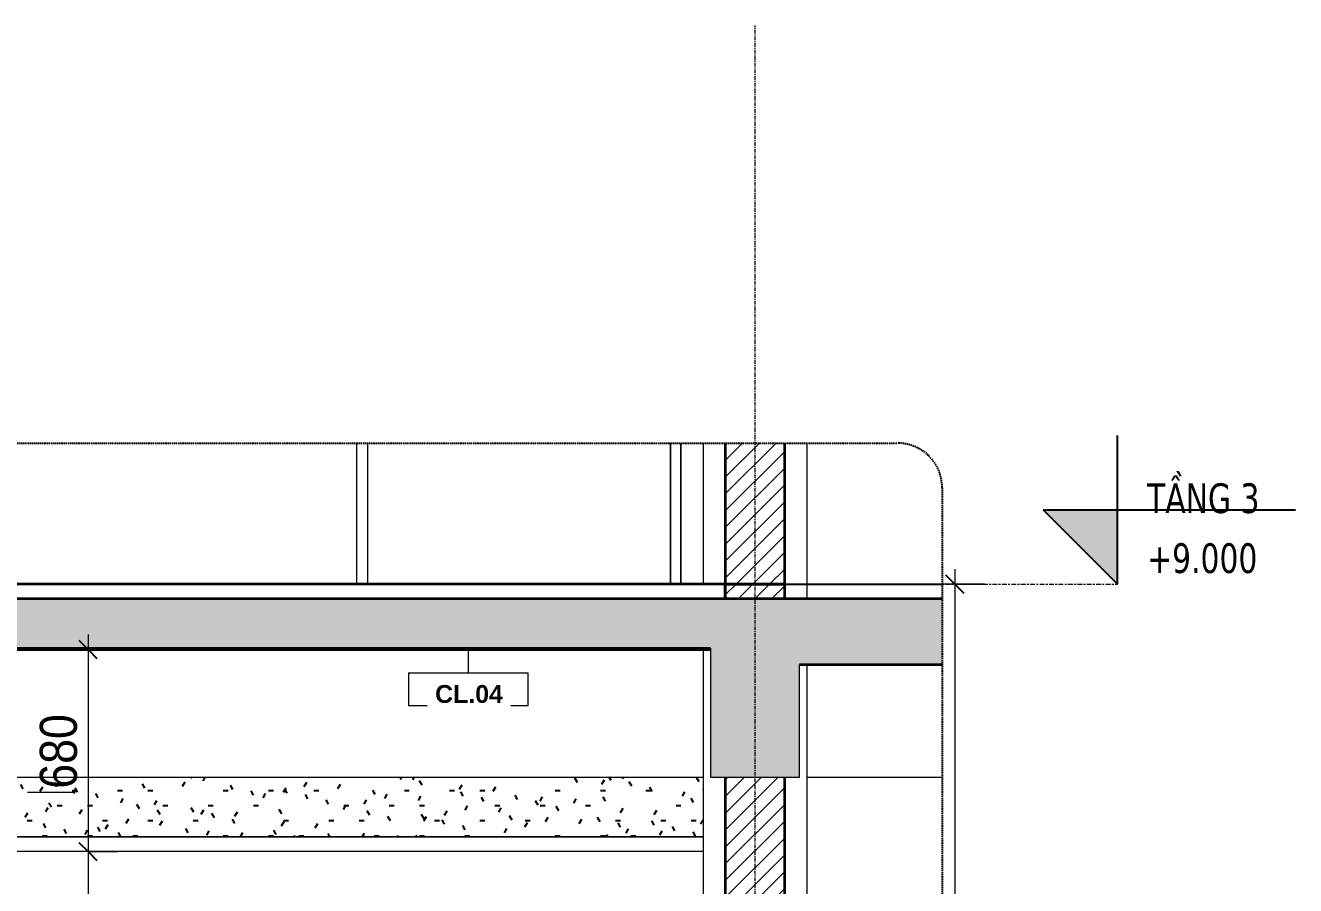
# Model space of a CAD drawing. Header units: millimetres. Extents: x 32270 to 221883, y 3811 to 78637.
# Drawn here: x 102186 to 106462, y 7986 to 10880 of the extents above; entities that cross this region are included whole.
import ezdxf

# ---------------------------------------------------------------- set-up
doc = ezdxf.new("R2010")
doc.units = ezdxf.units.MM
for name, pattern in [('Centre', [31.75, 6.35, -4.7625, 15.875, -4.7625]), ('Grid Line', [22.225, 12.7, -3.175, 3.175, -3.175]), ('Hidden', [7.14375, 4.7625, -2.38125]), ('IMPORT-CENTER _2_', [40.64, 25.4, -5.08, 5.08, -5.08])]:
    doc.linetypes.add(name, pattern=pattern)
for name, color, linetype, lineweight in [('0-5', 130, 'Continuous', 5), ('A-ANNO-DIMS', 211, 'Continuous', 9), ('A-ANNO-DIMS-50', 211, 'Continuous', 9), ('A-CLNG-1', 7, 'Continuous', 35), ('A-CLNG-2', 250, 'Continuous', 18), ('A-CLNG-IDEN', 151, 'Continuous', 9), ('A-CLNG-PATT-2', 71, 'Continuous', 25), ('A-DETL-GENF', 92, 'Continuous', 18), ('A-DETL-GENF-3', 92, 'Hidden', 25), ('A-DETL-GENF-4', 9, 'Continuous', 18), ('A-DETL-MEDM', 33, 'Continuous', 35), ('A-DETL-THIN', 151, 'Continuous', 18), ('A-DOOR', 31, 'Continuous', 18), ('A-DOOR-FRAM-1', 31, 'Continuous', 18), ('A-FLOR-FNSH-1', 7, 'Continuous', 35), ('A-FLOR-LEVL', 51, 'Continuous', 9), ('A-FLOR-LEVL-1', 51, 'Continuous', 25), ('A-FLOR-LEVL-2', 51, 'Centre', 9), ('A-FLOR-PATT-1', 253, 'Continuous', 18), ('A-WALL', 113, 'Continuous', 18), ('A-WALL-2', 7, 'Continuous', 35), ('A-WALL-PATT-2', 111, 'Continuous', 18), ('G-IMPT', 8, 'Continuous', 18), ('G-IMPT-2', 8, 'IMPORT-CENTER _2_', 18), ('M-EQPM', 50, 'Continuous', 18), ('M-EQPM-1', 50, 'Continuous', 25), ('M-EQPM-2', 250, 'Continuous', 18), ('S-BEAM-1', 250, 'Continuous', 18), ('S-COLS-9', 250, 'Continuous', 18), ('S-GRID-1', 1, 'Grid Line', 9)]:
    doc.layers.add(name, color=color, linetype=linetype, lineweight=lineweight)
doc.styles.add('Arial_B_3', font='arialbd.ttf', dxfattribs={"height": 60})
doc.styles.add('Tahoma_B_1', font='tahomabd.ttf', dxfattribs={"width": 0.85, "height": 100})
doc.styles.add('UTM Avo', font='', dxfattribs={"width": 0.9, "height": 125})
doc.styles.get('UTM Avo').set_extended_font_data('UTM Avo')
doc.dimstyles.new('1_Dim_chi_tiet_2_5', dxfattribs={"dimscale": 304.8, "dimtxt": 124.912619, "dimasz": 0.19685, "dimexe": 0.164042, "dimexo": 0.0625, "dimgap": 0.016404, "dimtad": 1, "dimdec": 0, "dimrnd": 5, "dimzin": 0, "dimdsep": 46, "dimtxsty": 'UTM Avo', "dimblk1": 'OBLIQUE', "dimblk2": 'OBLIQUE', "dimsah": 1, "dimcen": 0.09, "dimdle": 0.164042, "dimazin": 0, "dimtfac": 1, "dimtdec": 4, "dimtix": 1, "dimtmove": 0, "dimatfit": 3, "dimfxl": 0.328084, "dimfxlon": 1, "dimtvp": 1, "dimtolj": 1, "dimtzin": 0, "dimarcsym": 2})
pattern_1 = [(50, (-71392.17, 15875), (364.368, -31.8783), [38.1, -419.1]), (355, (-71392.17, 15875), (-70.486, 382.1133), [30.48, -335.28]), (100.451, (-71361.8, 15872.34), (293.885, 350.2334), [32.38, -356.18]), (46.184, (-71392.17, 15976.6), (542.1585, -84.086), [57.15, -628.65]), (96.636, (-71347, 15969.6), (474.805, 494.855), [48.57, -534.27]), (351.184, (-71392.2, 15976.6), (474.81, 494.85), [45.72, -502.92]), (21, (-71341.37, 15951.2), (303.2285, -204.5305), [38.1, -419.1]), (326, (-71341.37, 15951.2), (123.604, 368.376), [30.48, -335.28]), (71.451, (-71316.1, 15934.16), (426.834, 163.8427), [32.38, -356.18]), (37.5, (-71392.17, 15875), (6.17665, 169.11015), [3.353, -327.863, 3.353, -337.007, -336.55]), (37.5, (-71392.17, 15875), (6.17665, 169.11015), [-671.576, 3.353, -333.197]), (7.5, (-71392.17, 15875), (133.6389, 200.3615), [3.353, -190.703, 3.353, -320.243, -128.27]), (7.5, (-71392.17, 15875), (133.6389, 200.3615), [-517.652, 3.353, -124.917]), (327.5, (-71505.46, 15875), (271.1818, -11.45836), [3.353, -123.647, 3.353, -392.887, -525.78]), (327.5, (-71505.46, 15875), (271.1818, -11.45836), [-523.24, 3.353, -522.427]), (317.5, (-71556.26, 15875), (296.2585, 50.8528), [3.353, -161.747, 3.353, -259.791, -373.38]), (317.5, (-71556.26, 15875), (296.2585, 50.8528), [-428.244, 3.353, -370.027]), (45, (-71392.17, 15875), (-125.7236, 125.7236), []), (45, (-71392.17, 16065.5), (-125.7236, 125.7236), [])]
pattern_2 = [(45, (78586.76, 15875), (-28.28427, 28.28427), [])]

# ---------------------------------------------------------------- blocks, each defined once
blk = doc.blocks.new('NCV_TKTC_KET CAU_rvt-6-TKCS_CĂN HỘ LOẠI 3A - MẶT CẮT 5')
at = {"layer": 'A-FLOR-PATT-1'}
h = blk.add_hatch(dxfattribs=at)
h.set_pattern_fill('FP_29', color=256, style=0, pattern_type=2)
h.set_pattern_definition(pattern_1)
h.paths.add_polyline_path([(-45515.2, 8780), (-45486.9, 8780), (-45486.9, 8785), (-48436.9, 8785), (-48436.9, 8780), (-45794.1, 8780)])
h.paths.add_polyline_path([(-53435.3, 8900), (-53435.3, 8950), (-53436.9, 8950), (-53436.9, 8900)])
h = blk.add_hatch(dxfattribs=at)
h.set_pattern_fill('FP_29', color=256, style=0, pattern_type=2)
h.set_pattern_definition(pattern_1)
h.paths.add_polyline_path([(-45515.2, 8780), (-45486.9, 8780), (-45486.9, 8785), (-48436.9, 8785), (-48436.9, 8780), (-45794.1, 8780)])
h.paths.add_polyline_path([(-53435.3, 8900), (-53435.3, 8950), (-53436.9, 8950), (-53436.9, 8900)])
at = {"layer": 'A-FLOR-FNSH-1'}
blk.add_line((-48436.9, 8780), (-45486.9, 8780), dxfattribs=at)
at = {"layer": 'S-BEAM-1'}
for p, q in [((-47861.9, 8350), (-45511.9, 8350)), ((-45161.9, 8350), (-44707, 8350))]:
    blk.add_line(p, q, dxfattribs=at)
at = {"layer": 'S-COLS-9'}
for p, q in [((-45511.9, 9474.4), (-45511.9, 9000)), ((-45161.9, 8950), (-45161.9, 9474.4)), ((-45511.9, 8780), (-45511.9, 5600)), ((-45161.9, 5550), (-45161.9, 8730))]:
    blk.add_line(p, q, dxfattribs=at)
blk = doc.blocks.new('Air_Conditioner_on_wall_20381 - Air_Conditioner_on_wall_20381-806652-TKCS_CĂN HỘ LOẠI 3A - MẶT CẮT 5')
at = {"layer": 'M-EQPM-2'}
for p, q in [((-47864.7, 8600), (-48036.9, 8600)), ((-48036.9, 8600), (-48036.9, 8300)), ((-47839.6, 8404.1), (-47839.6, 8570)), ((-47883.5, 8319.1), (-47851.5, 8364.8)), ((-48036.9, 8300), (-47924.6, 8300)), ((-47786, 8300), (-47627.8, 8300)), ((-47786, 8300), (-47627.8, 8300)), ((-47786, 8300), (-47627.8, 8300)), ((-47786, 8300), (-47627.8, 8300)), ((-47657.8, 8300), (-47627.8, 8300)), ((-47657.8, 8300), (-47627.8, 8300)), ((-47657.8, 8300), (-47627.8, 8300)), ((-47657.8, 8300), (-47627.8, 8300)), ((-47657.8, 8300), (-47627.8, 8300)), ((-47657.8, 8300), (-47627.8, 8300)), ((-47657.8, 8300), (-47627.8, 8300)), ((-47657.8, 8300), (-47627.8, 8300))]:
    blk.add_line(p, q, dxfattribs=at)
for centre, radius, start, end in [((-47872.6, 8567.8), 33.1, 3.7944, 76.2056), ((-47918.8, 8406.8), 79.3, 328.0261, 358.0261), ((-47924.6, 8353.6), 53.6, 270.0167, 319.9833)]:
    blk.add_arc(centre, radius, start, end, dxfattribs=at)
blk = doc.blocks.new('CL_01-VÁCH DỰNG THẠCH CAO CĂN HỘ LOẠI 1-5D9 - CL_01-VÁCH DỰNG THẠCH CAO CĂN HỘ LOẠI 1A-5-908358-TKCS_CĂN HỘ LOẠI 3A - MẶT CẮT 5')
at = {"layer": 'A-CLNG-PATT-2'}
h = blk.add_hatch(dxfattribs=at)
h.set_pattern_fill('FP_30', color=256, style=0, pattern_type=2)
h.set_pattern_definition([(0, (-71392.17, 15875), (203.2, 50.8), [16.764, -135.636, 16.764, -135.636, -812.8]), (0, (-71392.17, 15875), (203.2, 50.8), [-304.8, 16.764, -288.036, 16.764, -135.636, -355.6]), (0, (-71392.17, 15875), (203.2, 50.8), [-762, 16.764, -84.836, 16.764, -237.236]), (120, (-71315.97, 15900.4), (-145.59409, 150.57636), [16.764, -135.636, 16.764, -135.636, -812.8]), (120, (-71315.97, 15900.4), (-145.59409, 150.57636), [-304.8, 16.764, -288.036, 16.764, -135.636, -355.6]), (120, (-71315.97, 15900.4), (-145.59409, 150.57636), [-762, 16.764, -84.836, 16.764, -237.236]), (240, (-71290.57, 16002), (-57.60591, -201.37636), [16.764, -135.636, 16.764, -135.636, -812.8]), (240, (-71290.57, 16002), (-57.60591, -201.37636), [-304.8, 16.764, -288.036, 16.764, -135.636, -355.6]), (240, (-71290.57, 16002), (-57.60591, -201.37636), [-762, 16.764, -84.836, 16.764, -237.236])])
h.paths.add_polyline_path([(-45794.1, 8150), (-45511.9, 8150), (-45511.9, 8350), (-47861.9, 8350), (-47883.5, 8319.1), (-47891.9, 8311.1), (-47901.9, 8305), (-47913, 8301.3), (-47924.6, 8300), (-48036.9, 8300), (-48036.9, 8150), (-46396.8, 8150)])
at = {"layer": 'A-CLNG-1'}
for p, q in [((-48036.9, 8780), (-48046.9, 8780)), ((-48046.9, 8780), (-48046.9, 8150)), ((-48036.9, 8600), (-48036.9, 8780)), ((-48036.9, 8150), (-48036.9, 8300)), ((-48046.9, 8150), (-48036.9, 8150))]:
    blk.add_line(p, q, dxfattribs=at)
at = {"layer": 'A-CLNG-2'}
blk.add_line((-45511.9, 8150), (-48036.9, 8150), dxfattribs=at)
blk = doc.blocks.new('NCV_TKTC_TANG 2_rvt-6-TKCS_CĂN HỘ LOẠI 3A - MẶT CẮT 5')
at = {"layer": 'A-CLNG-2'}
for p, q in [((-48036.9, 8150), (-45511.9, 8150)), ((-45511.9, 8100), (-48036.9, 8100))]:
    blk.add_line(p, q, dxfattribs=at)
blk.add_blockref('CL_01-VÁCH DỰNG THẠCH CAO CĂN HỘ LOẠI 1-5D9 - CL_01-VÁCH DỰNG THẠCH CAO CĂN HỘ LOẠI 1A-5-908358-TKCS_CĂN HỘ LOẠI 3A - MẶT CẮT 5', (0, 0), dxfattribs=at)
at = {"layer": 'M-EQPM-2'}
blk.add_blockref('Air_Conditioner_on_wall_20381 - Air_Conditioner_on_wall_20381-806652-TKCS_CĂN HỘ LOẠI 3A - MẶT CẮT 5', (0, 0), dxfattribs=at)
blk = doc.blocks.new('NCV_TKTC_TANG 3 - 4_rvt-7-TKCS_CĂN HỘ LOẠI 3A - MẶT CẮT 5')
at = {"layer": 'A-FLOR-FNSH-1'}
for p, q in [((-45436.9, 9000), (-51636.9, 9000)), ((-45436.9, 8950), (-45436.9, 9000))]:
    blk.add_line(p, q, dxfattribs=at)
blk = doc.blocks.new('FD_05 - FD_05-1000x2200mm-V113-TKCS_CĂN HỘ LOẠI 3A - MẶT CẮT 5')
at = {"layer": 'A-DOOR'}
for p, q in [((-46641.9, 9474.4), (-46641.9, 9000)), ((-45621.9, 9000), (-45621.9, 9474.4))]:
    blk.add_line(p, q, dxfattribs=at)
at = {"layer": 'A-DOOR-FRAM-1'}
for p, q in [((-46676.9, 9000), (-46676.9, 9474.4)), ((-46641.9, 9474.4), (-46641.9, 9000)), ((-45621.9, 9474.4), (-45621.9, 9000)), ((-45586.9, 9000), (-45586.9, 9474.4))]:
    blk.add_line(p, q, dxfattribs=at)
blk = doc.blocks.new('TKTC_XREF_251221_MB TANG 2-7 - TKTC_XREF_260130_MB TANG 2-5_dwg_$cc-4746808-TKCS_CĂN HỘ LOẠI 3A - MẶT CẮT 5')
at = {"layer": 'G-IMPT-2'}
for p, q in [((-53818.5, 5600), (-53665.5, 5600)), ((-53742, 5600), (-53742, 5600))]:
    blk.add_line(p, q, dxfattribs=at)
at = {"layer": 'M-EQPM'}
for p, q in [((-53742, 5600), (-53796, 5600)), ((-53796, 5600), (-53742, 5600)), ((-53742, 5600), (-53754.5, 5600)), ((-53754.5, 5600), (-53742, 5600)), ((-53742, 5600), (-53729.4, 5600)), ((-53729.4, 5600), (-53742, 5600)), ((-53685.1, 5600), (-53685.1, 5600))]:
    blk.add_line(p, q, dxfattribs=at)
blk = doc.blocks.new('TKTC_XREF_251221_MB TANG 2-7 - TKTC_XREF_260130_MB TANG 2-5_dwg_CUM U_DN100-4746796-TKCS_CĂN HỘ LOẠI 3A - MẶT CẮT 5')
at = {"layer": 'G-IMPT'}
for p, q in [((-53742, 5600), (-53809.1, 5600)), ((-53809.1, 5600), (-53742, 5600)), ((-53742, 5600), (-53801.3, 5600)), ((-53801.3, 5600), (-53742, 5600)), ((-53742, 5600), (-53742, 5600)), ((-53677.1, 5600), (-53742, 5600)), ((-53677.1, 5600), (-53742, 5600)), ((-53677.1, 5600), (-53742, 5600)), ((-53677.1, 5600), (-53742, 5600)), ((-53675.2, 5600), (-53677.1, 5600)), ((-53677.1, 5600), (-53675.2, 5600)), ((-53675.2, 5600), (-53677.1, 5600)), ((-53677.1, 5600), (-53675.2, 5600)), ((-53670.4, 5600), (-53675.2, 5600)), ((-53675.2, 5600), (-53670.4, 5600)), ((-53675.2, 5600), (-53670.4, 5600)), ((-53675.2, 5600), (-53670.4, 5600)), ((-53670.4, 5600), (-53675.2, 5600)), ((-53675.2, 5600), (-53670.4, 5600)), ((-53675.2, 5600), (-53670.4, 5600)), ((-53675.2, 5600), (-53670.4, 5600)), ((-53670.4, 5600), (-53670.4, 5600)), ((-53670.4, 5600), (-53670.4, 5600)), ((-53669.5, 5600), (-53664, 5600)), ((-53664, 5600), (-53669.5, 5600)), ((-53669.5, 5600), (-53664, 5600)), ((-53664, 5600), (-53669.5, 5600)), ((-53663.1, 5600), (-53664, 5600)), ((-53664, 5600), (-53663.1, 5600)), ((-53663.1, 5600), (-53664, 5600)), ((-53664, 5600), (-53663.1, 5600))]:
    blk.add_line(p, q, dxfattribs=at)
blk = doc.blocks.new('TKTC_XREF_251221_MB TANG 2-7 - TKTC_XREF_260130_MB TANG 2-5_dwg_$cc-4746798-TKCS_CĂN HỘ LOẠI 3A - MẶT CẮT 5')
at = {"layer": 'G-IMPT-2'}
for p, q in [((-53281.9, 5600), (-53403, 5600)), ((-53342.9, 5600), (-53342.1, 5600))]:
    blk.add_line(p, q, dxfattribs=at)
at = {"layer": 'M-EQPM'}
for p, q in [((-53387.5, 5600), (-53387.5, 5600)), ((-53342.5, 5600), (-53342.8, 5600)), ((-53342.8, 5600), (-53342.2, 5600)), ((-53342.2, 5600), (-53342.5, 5600))]:
    blk.add_line(p, q, dxfattribs=at)
blk = doc.blocks.new('TKTC_XREF_251221_MB TANG 2-7 - TKTC_XREF_260130_MB TANG 2-5_dwg_CUM U_DN100-4746799-TKCS_CĂN HỘ LOẠI 3A - MẶT CẮT 5')
at = {"layer": 'G-IMPT'}
for p, q in [((-53406.4, 5600), (-53405.7, 5600)), ((-53405.7, 5600), (-53406.4, 5600)), ((-53406.4, 5600), (-53405.7, 5600)), ((-53405.7, 5600), (-53406.4, 5600)), ((-53401.4, 5600), (-53405.7, 5600)), ((-53405.7, 5600), (-53401.4, 5600)), ((-53401.4, 5600), (-53405.7, 5600)), ((-53405.7, 5600), (-53401.4, 5600)), ((-53400.6, 5600), (-53400.6, 5600)), ((-53400.6, 5600), (-53400.6, 5600)), ((-53400.6, 5600), (-53396.8, 5600)), ((-53396.8, 5600), (-53400.6, 5600)), ((-53396.8, 5600), (-53400.6, 5600)), ((-53396.8, 5600), (-53400.6, 5600)), ((-53400.6, 5600), (-53396.8, 5600)), ((-53396.8, 5600), (-53400.6, 5600)), ((-53396.8, 5600), (-53400.6, 5600)), ((-53396.8, 5600), (-53400.6, 5600)), ((-53396.8, 5600), (-53395.3, 5600)), ((-53395.3, 5600), (-53396.8, 5600)), ((-53396.8, 5600), (-53395.3, 5600)), ((-53395.3, 5600), (-53396.8, 5600)), ((-53395.3, 5600), (-53344, 5600)), ((-53395.3, 5600), (-53344, 5600)), ((-53395.3, 5600), (-53344, 5600)), ((-53395.3, 5600), (-53344, 5600)), ((-53344, 5600), (-53297, 5600)), ((-53297, 5600), (-53344, 5600)), ((-53344, 5600), (-53344, 5600)), ((-53344, 5600), (-53290.9, 5600)), ((-53290.9, 5600), (-53344, 5600))]:
    blk.add_line(p, q, dxfattribs=at)
blk = doc.blocks.new('TKTC_XREF_251221_MB TANG 2-7 - TKTC_XREF_260130_MB TANG 2-5_dwg_THU NUOC - THU NUOC-444531-TKCS_MB TẦNG 1-4746810-TKCS_CĂN HỘ LOẠI 3A - MẶT CẮT 5')
at = {"layer": 'G-IMPT'}
for p, q in [((-53208.7, 5600), (-53058.7, 5600)), ((-53058.7, 5600), (-53208.7, 5600)), ((-53183.7, 5600), (-53083.7, 5600)), ((-53083.7, 5600), (-53183.7, 5600)), ((-53167.7, 5600), (-53173.7, 5600)), ((-53173.7, 5600), (-53167.7, 5600)), ((-53161.3, 5600), (-53155.3, 5600)), ((-53155.3, 5600), (-53161.3, 5600)), ((-53148.9, 5600), (-53142.9, 5600)), ((-53142.9, 5600), (-53148.9, 5600)), ((-53130.4, 5600), (-53136.4, 5600)), ((-53136.4, 5600), (-53130.4, 5600)), ((-53130.4, 5600), (-53136.4, 5600)), ((-53136.4, 5600), (-53130.4, 5600)), ((-53133.7, 5600), (-53133.7, 5600)), ((-53133.7, 5600), (-53133.7, 5600)), ((-53133.7, 5600), (-53133.7, 5600)), ((-53133.7, 5600), (-53133.7, 5600)), ((-53118.4, 5600), (-53124.4, 5600)), ((-53124.4, 5600), (-53118.4, 5600)), ((-53106, 5600), (-53112, 5600)), ((-53112, 5600), (-53106, 5600)), ((-53099.6, 5600), (-53093.6, 5600)), ((-53093.6, 5600), (-53099.6, 5600))]:
    blk.add_line(p, q, dxfattribs=at)
blk = doc.blocks.new('TKTC_XREF_251221_MB TANG 2-7 - TKTC_XREF_260130_MB TANG 2-5_dwg_THU NUOC - THU NUOC-444531-TKCS_MB TẦNG 1-4746804-TKCS_CĂN HỘ LOẠI 3A - MẶT CẮT 5')
at = {"layer": 'G-IMPT'}
for p, q in [((-53908.7, 5600), (-54058.7, 5600)), ((-54058.7, 5600), (-53908.7, 5600)), ((-53933.7, 5600), (-54033.7, 5600)), ((-54033.7, 5600), (-53933.7, 5600)), ((-54017.7, 5600), (-54023.7, 5600)), ((-54023.7, 5600), (-54017.7, 5600)), ((-54011.3, 5600), (-54005.3, 5600)), ((-54005.3, 5600), (-54011.3, 5600)), ((-53998.9, 5600), (-53992.9, 5600)), ((-53992.9, 5600), (-53998.9, 5600)), ((-53986.9, 5600), (-53980.9, 5600)), ((-53980.9, 5600), (-53986.9, 5600)), ((-53986.9, 5600), (-53980.9, 5600)), ((-53980.9, 5600), (-53986.9, 5600)), ((-53983.7, 5600), (-53983.7, 5600)), ((-53983.7, 5600), (-53983.7, 5600)), ((-53983.7, 5600), (-53983.7, 5600)), ((-53983.7, 5600), (-53983.7, 5600)), ((-53968.4, 5600), (-53974.4, 5600)), ((-53974.4, 5600), (-53968.4, 5600)), ((-53956, 5600), (-53962, 5600)), ((-53962, 5600), (-53956, 5600)), ((-53949.6, 5600), (-53943.6, 5600)), ((-53943.6, 5600), (-53949.6, 5600))]:
    blk.add_line(p, q, dxfattribs=at)
blk = doc.blocks.new('TKTC_XREF_251221_MB TANG 2-7 - TKTC_XREF_251221_MB TANG 2-7-2039446-TKCS_CĂN HỘ LOẠI 3A - MẶT CẮT 5')
at = {"layer": 'M-EQPM'}
for p, q in [((-45626.7, 5600), (-45477.1, 5600)), ((-45477.1, 5600), (-45626.7, 5600)), ((-45476.9, 5600), (-45427.2, 5600)), ((-45427.2, 5600), (-45476.9, 5600)), ((-45224.9, 5600), (-45184.9, 5600)), ((-45184.9, 5600), (-45064.9, 5600)), ((-45064.9, 5600), (-45161.9, 5600))]:
    blk.add_line(p, q, dxfattribs=at)
at = {"layer": 'M-EQPM-1'}
blk.add_line((-54201.4, 5600), (-44707, 5600), dxfattribs=at)
for name, p in [('TKTC_XREF_251221_MB TANG 2-7 - TKTC_XREF_260130_MB TANG 2-5_dwg_THU NUOC - THU NUOC-444531-TKCS_MB TẦNG 1-4746804-TKCS_CĂN HỘ LOẠI 3A - MẶT CẮT 5', (8200, 0)), ('TKTC_XREF_251221_MB TANG 2-7 - TKTC_XREF_260130_MB TANG 2-5_dwg_$cc-4746808-TKCS_CĂN HỘ LOẠI 3A - MẶT CẮT 5', (8200, 0)), ('TKTC_XREF_251221_MB TANG 2-7 - TKTC_XREF_260130_MB TANG 2-5_dwg_CUM U_DN100-4746796-TKCS_CĂN HỘ LOẠI 3A - MẶT CẮT 5', (8200, 0)), ('TKTC_XREF_251221_MB TANG 2-7 - TKTC_XREF_260130_MB TANG 2-5_dwg_CUM U_DN100-4746799-TKCS_CĂN HỘ LOẠI 3A - MẶT CẮT 5', (8210.4, 0)), ('TKTC_XREF_251221_MB TANG 2-7 - TKTC_XREF_260130_MB TANG 2-5_dwg_$cc-4746798-TKCS_CĂN HỘ LOẠI 3A - MẶT CẮT 5', (8210.4, 0)), ('TKTC_XREF_251221_MB TANG 2-7 - TKTC_XREF_260130_MB TANG 2-5_dwg_THU NUOC - THU NUOC-444531-TKCS_MB TẦNG 1-4746810-TKCS_CĂN HỘ LOẠI 3A - MẶT CẮT 5', (8200, 0))]:
    blk.add_blockref(name, p)
blk = doc.blocks.new('BORDER VIEW - BORDER VIEW-3699927-TKCS_CĂN HỘ LOẠI 3A - MẶT CẮT 5')
at = {"layer": 'A-DETL-GENF-3'}
for p, q in [((-54051.4, 9474.4), (-44857, 9474.4)), ((-44707, 9324.4), (-44707, 5175.7))]:
    blk.add_line(p, q, dxfattribs=at)
blk.add_arc((-44857, 9324.4), 150, 0, 90, dxfattribs=at)
blk = doc.blocks.new('Level - CAO ĐỘ LEVEL-350587-TKCS_CĂN HỘ LOẠI 3A - MẶT CẮT 5')
at = {"layer": 'A-FLOR-LEVL'}
blk.add_hatch(color=256, dxfattribs=at).paths.add_polyline_path([(-44117.4, 5850), (-44117.4, 5600), (-44367.4, 5850)])
at = {"layer": 'A-FLOR-LEVL-1'}
for p, q in [((-44117.4, 5600), (-44117.4, 6100)), ((-44367.4, 5850), (-44117.4, 5600)), ((-44367.4, 5850), (-43517.4, 5850))]:
    blk.add_line(p, q, dxfattribs=at)
blk = doc.blocks.new('DIMBLOCK99-TKCS_CĂN HỘ LOẠI 3A - MẶT CẮT 5')
at = {"layer": 'A-ANNO-DIMS-50', "lineweight": 25}
for p, q in [((105314.6, 9000), (105284.6, 9030)), ((105314.6, 9000), (105344.6, 8970)), ((105314.6, 5600), (105284.6, 5630)), ((105314.6, 5600), (105344.6, 5570))]:
    blk.add_line(p, q, dxfattribs=at)
at = {"layer": 'A-ANNO-DIMS-50'}
for p, q in [((105314.6, 9050), (105314.6, 5550)), ((105414.6, 9000), (105264.6, 9000)), ((105314.6, 9000), (105414.6, 9000)), ((105414.6, 5600), (105264.6, 5600)), ((105314.6, 5600), (105414.6, 5600))]:
    blk.add_line(p, q, dxfattribs=at)
at = {"layer": 'A-ANNO-DIMS-50', "color": 0, "insert": (105152.2, 7128.8), "char_height": 125, "width": 410.824, "attachment_point": 1, "rotation": 90, "line_spacing_factor": 1.110334, "style": 'UTM Avo'}
blk.add_mtext('3400', dxfattribs=at)
blk = doc.blocks.new('_Oblique')
at = {"color": 0, "linetype": 'ByBlock', "lineweight": -2}
blk.add_line((-0.5, -0.5), (0.5, 0.5), dxfattribs=at)
blk = doc.blocks.new('M_Ceiling Tag w Height - M_Ceiling Tag-4076437-TKCS_CĂN HỘ LOẠI 3A - MẶT CẮT 5')
at = {"layer": 'A-CLNG-IDEN'}
for p, q in [((-46503.1, 8701.3), (-46503.1, 8590.1)), ((-46503.1, 8701.3), (-46101.9, 8701.3)), ((-46101.9, 8701.3), (-46101.9, 8590.1)), ((-46101.9, 8590.1), (-46503.1, 8590.1))]:
    blk.add_line(p, q, dxfattribs=at)
blk = doc.blocks.new('DIMBLOCK107-TKCS_CĂN HỘ LOẠI 3A - MẶT CẮT 5')
at = {"layer": 'A-ANNO-DIMS-50', "lineweight": 25}
for p, q in [((102396.9, 8780), (102366.9, 8810)), ((102396.9, 8780), (102426.9, 8750)), ((102396.9, 8100), (102366.9, 8130)), ((102396.9, 8100), (102426.9, 8070))]:
    blk.add_line(p, q, dxfattribs=at)
at = {"layer": 'A-ANNO-DIMS-50'}
for p, q in [((102396.9, 8830), (102396.9, 8100)), ((102496.9, 8780), (102346.9, 8780)), ((102396.9, 8780), (102496.9, 8780)), ((102496.9, 8100), (102346.9, 8100)), ((102396.9, 8100), (102496.9, 8100))]:
    blk.add_line(p, q, dxfattribs=at)
at = {"layer": 'A-ANNO-DIMS-50', "color": 0, "insert": (102234.5, 8311.6), "char_height": 125, "width": 308.118, "attachment_point": 1, "rotation": 90, "line_spacing_factor": 1.110334, "style": 'UTM Avo'}
blk.add_mtext('680', dxfattribs=at)
blk = doc.blocks.new('DIMBLOCK108-TKCS_CĂN HỘ LOẠI 3A - MẶT CẮT 5')
at = {"layer": 'A-ANNO-DIMS-50', "lineweight": 25}
for p, q in [((102396.9, 8100), (102366.9, 8130)), ((102396.9, 8100), (102426.9, 8070)), ((102396.9, 5600), (102366.9, 5630)), ((102396.9, 5600), (102426.9, 5570))]:
    blk.add_line(p, q, dxfattribs=at)
at = {"layer": 'A-ANNO-DIMS-50'}
for p, q in [((102496.9, 8100), (102346.9, 8100)), ((102396.9, 8100), (102396.9, 5550)), ((102396.9, 8100), (102496.9, 8100)), ((102496.9, 5600), (102346.9, 5600)), ((102396.9, 5600), (102496.9, 5600))]:
    blk.add_line(p, q, dxfattribs=at)
at = {"layer": 'A-ANNO-DIMS-50', "color": 0, "insert": (102234.5, 6678.8), "char_height": 125, "width": 410.824, "attachment_point": 1, "rotation": 90, "line_spacing_factor": 1.110334, "style": 'UTM Avo'}
blk.add_mtext('2500', dxfattribs=at)

msp = doc.modelspace()

# ---------------------------------------------------------------- hatches: boundary and pattern name
at = {"layer": 'A-DETL-GENF-4'}
h = msp.add_hatch(dxfattribs=at)
h.set_pattern_fill('FP_29', color=256, style=0, pattern_type=2)
h.set_pattern_definition([(50, (78586.76, 15875), (364.368, -31.8783), [38.1, -419.1]), (355, (78586.76, 15875), (-70.486, 382.1133), [30.48, -335.28]), (100.451, (78617.12, 15872.34), (293.885, 350.2334), [32.38, -356.18]), (46.184, (78586.76, 15976.6), (542.1585, -84.086), [57.15, -628.65]), (96.636, (78631.94, 15969.6), (474.805, 494.855), [48.57, -534.27]), (351.184, (78586.76, 15976.6), (474.81, 494.85), [45.72, -502.92]), (21, (78637.56, 15951.2), (303.2285, -204.5305), [38.1, -419.1]), (326, (78637.56, 15951.2), (123.604, 368.376), [30.48, -335.28]), (71.451, (78662.83, 15934.16), (426.834, 163.8427), [32.38, -356.18]), (37.5, (78586.76, 15875), (6.17665, 169.11015), [3.353, -327.863, 3.353, -337.007, -336.55]), (37.5, (78586.76, 15875), (6.17665, 169.11015), [-671.576, 3.353, -333.197]), (7.5, (78586.76, 15875), (133.6389, 200.3615), [3.353, -190.703, 3.353, -320.243, -128.27]), (7.5, (78586.76, 15875), (133.6389, 200.3615), [-517.652, 3.353, -124.917]), (327.5, (78473.48, 15875), (271.1818, -11.45836), [3.353, -123.647, 3.353, -392.887, -525.78]), (327.5, (78473.48, 15875), (271.1818, -11.45836), [-523.24, 3.353, -522.427]), (317.5, (78422.68, 15875), (296.2585, 50.8528), [3.353, -161.747, 3.353, -259.791, -373.38]), (317.5, (78422.68, 15875), (296.2585, 50.8528), [-428.244, 3.353, -370.027]), (45, (78586.76, 15875), (-125.7236, 125.7236), []), (45, (78586.76, 16065.5), (-125.7236, 125.7236), [])])
h.paths.add_polyline_path([(104792, 8350), (104792, 8730), (105272, 8730), (105272, 8950), (98240.8, 8950), (98240.8, 8900), (96542, 8900), (96542, 8950), (95777.6, 8950), (95777.6, 8780), (96292, 8780), (96292, 8350), (96592, 8350), (96592, 8735), (98242, 8735), (98242, 8550), (98442, 8550), (98442, 8780), (101342, 8780), (101342, 8550), (101542, 8550), (101542, 8785), (104492, 8785), (104492, 8350), (104787.6, 8350)])
at = {"layer": 'A-WALL-PATT-2'}
h = msp.add_hatch(dxfattribs=at)
h.set_pattern_fill('FP_28', color=256, style=0, pattern_type=2)
h.set_pattern_definition(pattern_2)
h.paths.add_polyline_path([(104742, 9000), (104742, 9474.4), (104542, 9474.4), (104542, 9000)])
h = msp.add_hatch(dxfattribs=at)
h.set_pattern_fill('FP_28', color=256, style=0, pattern_type=2)
h.set_pattern_definition(pattern_2)
h.paths.add_polyline_path([(104742, 5600), (104742, 8350), (104542, 8350), (104542, 5600)])
h.paths.add_polyline_path([(104542, 8950), (104742, 8950), (104742, 9000), (104542, 9000)])

# ---------------------------------------------------------------- linework, layer by layer
at = {"layer": 'A-CLNG-IDEN'}
msp.add_line((103676.4, 8774.4), (103676.4, 8701.3), dxfattribs=at)
at = {"layer": 'A-DETL-MEDM'}
for p, q in [((105272, 8950), (100508.6, 8950)), ((101542, 8785), (104492, 8785)), ((104792, 8730), (105272, 8730))]:
    msp.add_line(p, q, dxfattribs=at)
at = {"layer": 'A-DETL-THIN'}
for p, q in [((104492, 8785), (104492, 8350)), ((104792, 8350), (104792, 8730)), ((104492, 8350), (104792, 8350))]:
    msp.add_line(p, q, dxfattribs=at)
at = {"layer": 'A-FLOR-LEVL-2'}
msp.add_line((95270.3, 9000), (105861.5, 9000), dxfattribs=at)
at = {"layer": 'A-WALL'}
for p, q in [((103302, 9000), (103302, 9474.4)), ((104392, 9474.4), (104392, 9000))]:
    msp.add_line(p, q, dxfattribs=at)
at = {"layer": 'A-WALL-2'}
for p, q in [((104542, 9474.4), (104542, 9000)), ((104742, 9000), (104742, 9474.4)), ((104542, 9000), (104742, 9000)), ((104542, 9000), (104542, 8950)), ((104742, 9000), (104542, 9000)), ((104742, 8950), (104742, 9000)), ((104542, 8350), (104542, 5600)), ((104742, 5600), (104742, 8350))]:
    msp.add_line(p, q, dxfattribs=at)
at = {"layer": 'S-GRID-1'}
for p, q in [((104642, 9629.9), (104642, 10879.9)), ((104642, 5511.1), (104642, 9629.9))]:
    msp.add_line(p, q, dxfattribs=at)

# ---------------------------------------------------------------- block references
at = {"layer": '0-5'}
for name in ['NCV_TKTC_KET CAU_rvt-6-TKCS_CĂN HỘ LOẠI 3A - MẶT CẮT 5', 'NCV_TKTC_TANG 3 - 4_rvt-7-TKCS_CĂN HỘ LOẠI 3A - MẶT CẮT 5', 'NCV_TKTC_TANG 2_rvt-6-TKCS_CĂN HỘ LOẠI 3A - MẶT CẮT 5']:
    msp.add_blockref(name, (149978.9, 0), dxfattribs=at)
at = {"layer": 'A-CLNG-IDEN'}
msp.add_blockref('M_Ceiling Tag w Height - M_Ceiling Tag-4076437-TKCS_CĂN HỘ LOẠI 3A - MẶT CẮT 5', (149978.9, 0), dxfattribs=at)
at = {"layer": 'A-DETL-GENF'}
msp.add_blockref('BORDER VIEW - BORDER VIEW-3699927-TKCS_CĂN HỘ LOẠI 3A - MẶT CẮT 5', (149978.9, 0), dxfattribs=at)
at = {"layer": 'A-DOOR'}
msp.add_blockref('FD_05 - FD_05-1000x2200mm-V113-TKCS_CĂN HỘ LOẠI 3A - MẶT CẮT 5', (149978.9, 0), dxfattribs=at)
at = {"layer": 'A-FLOR-LEVL-1'}
msp.add_blockref('Level - CAO ĐỘ LEVEL-350587-TKCS_CĂN HỘ LOẠI 3A - MẶT CẮT 5', (149978.9, 3400), dxfattribs=at)
at = {"layer": 'M-EQPM'}
msp.add_blockref('TKTC_XREF_251221_MB TANG 2-7 - TKTC_XREF_251221_MB TANG 2-7-2039446-TKCS_CĂN HỘ LOẠI 3A - MẶT CẮT 5', (149978.9, 3400), dxfattribs=at)

# ---------------------------------------------------------------- texts
at = {"layer": 'A-FLOR-LEVL', "char_height": 100, "line_spacing_factor": 0.996129, "style": 'Tahoma_B_1'}
for s, insert, width, attachment_point in [('\\pt510,1020,1530,2040,2550,3060,3570,4080,4590,5100,5610,6120,6630,7140,7650,8160,8670,9180,9690,10200,10710,11220,11730,12240,12750,13260,13770,14280,14790,15300,15810,16320;TẦNG 3', (105961.8, 9237.2), 452.625, 7), ('\\pt212.5,425,637.5,850,1062.5,1275,1487.5,1700,1912.5,2125,2337.5,2550,2762.5,2975,3187.5,3400,3612.5,3825,4037.5,4250,4462.5,4675,4887.5,5100,5312.5,5525,5737.5,5950,6162.5,6375,6587.5,6800;+9.000', (105961.8, 9137.5), 441.575, 1)]:
    msp.add_mtext(s, dxfattribs=dict(at, insert=insert, width=width, attachment_point=attachment_point))

# ---------------------------------------------------------------- dimensions: what is measured, and where the dimension line sits
at = {"layer": 'A-ANNO-DIMS'}
for base, p1, p2, override, picture, middle in [((105314.6, 5600), (105414.6, 9000), (105414.6, 5600), {"dimpost": '<>', "dimfxl": 3400}, 'DIMBLOCK99-TKCS_CĂN HỘ LOẠI 3A - MẶT CẮT 5', (105244.9, 7300)), ((102396.9, 8100), (102496.9, 8780), (102496.9, 8100), {"dimpost": '<>', "dimfxl": 680}, 'DIMBLOCK107-TKCS_CĂN HỘ LOẠI 3A - MẶT CẮT 5', (102327.2, 8440)), ((102396.9, 5600), (102496.9, 8100), (102496.9, 5600), {"dimpost": '<>', "dimfxl": 2500}, 'DIMBLOCK108-TKCS_CĂN HỘ LOẠI 3A - MẶT CẮT 5', (102327.2, 6850))]:
    dim = msp.add_linear_dim(base=base, p1=p1, p2=p2, angle=90, dimstyle='1_Dim_chi_tiet_2_5', override=override, dxfattribs=at)
    dim.commit()
    dim.dimension.update_dxf_attribs({"geometry": picture, "text_midpoint": middle})

# ---------------------------------------------------------------- next in the draw order: texts
at = {"layer": 'A-CLNG-IDEN', "insert": (103679.2, 8630), "char_height": 60, "width": 251.5, "attachment_point": 5, "line_spacing_factor": 0.936439, "style": 'Arial_B_3', "bg_fill": 3, "box_fill_scale": 1.25, "bg_fill_color": 256, "bg_fill_true_color": 13158600, "bg_fill_transparency": 0}
msp.add_mtext('\\pt634.9998,1270.0002,1905,2539.9998,3175.0002,3810,4444.9998,5080.0002,5715,6349.9998,6985.0002,7620,8254.9998,8890.0002,9525,10159.9998,10795.0002,11430,12064.9998,12700.0002,13335,13969.9998,14605.0002,15240,15874.9998,16510.0002,17145,17779.9998,18415.0002,19050,19684.9998,20320.0002;CL.04', dxfattribs=at)

doc.saveas('drawing.dxf')
